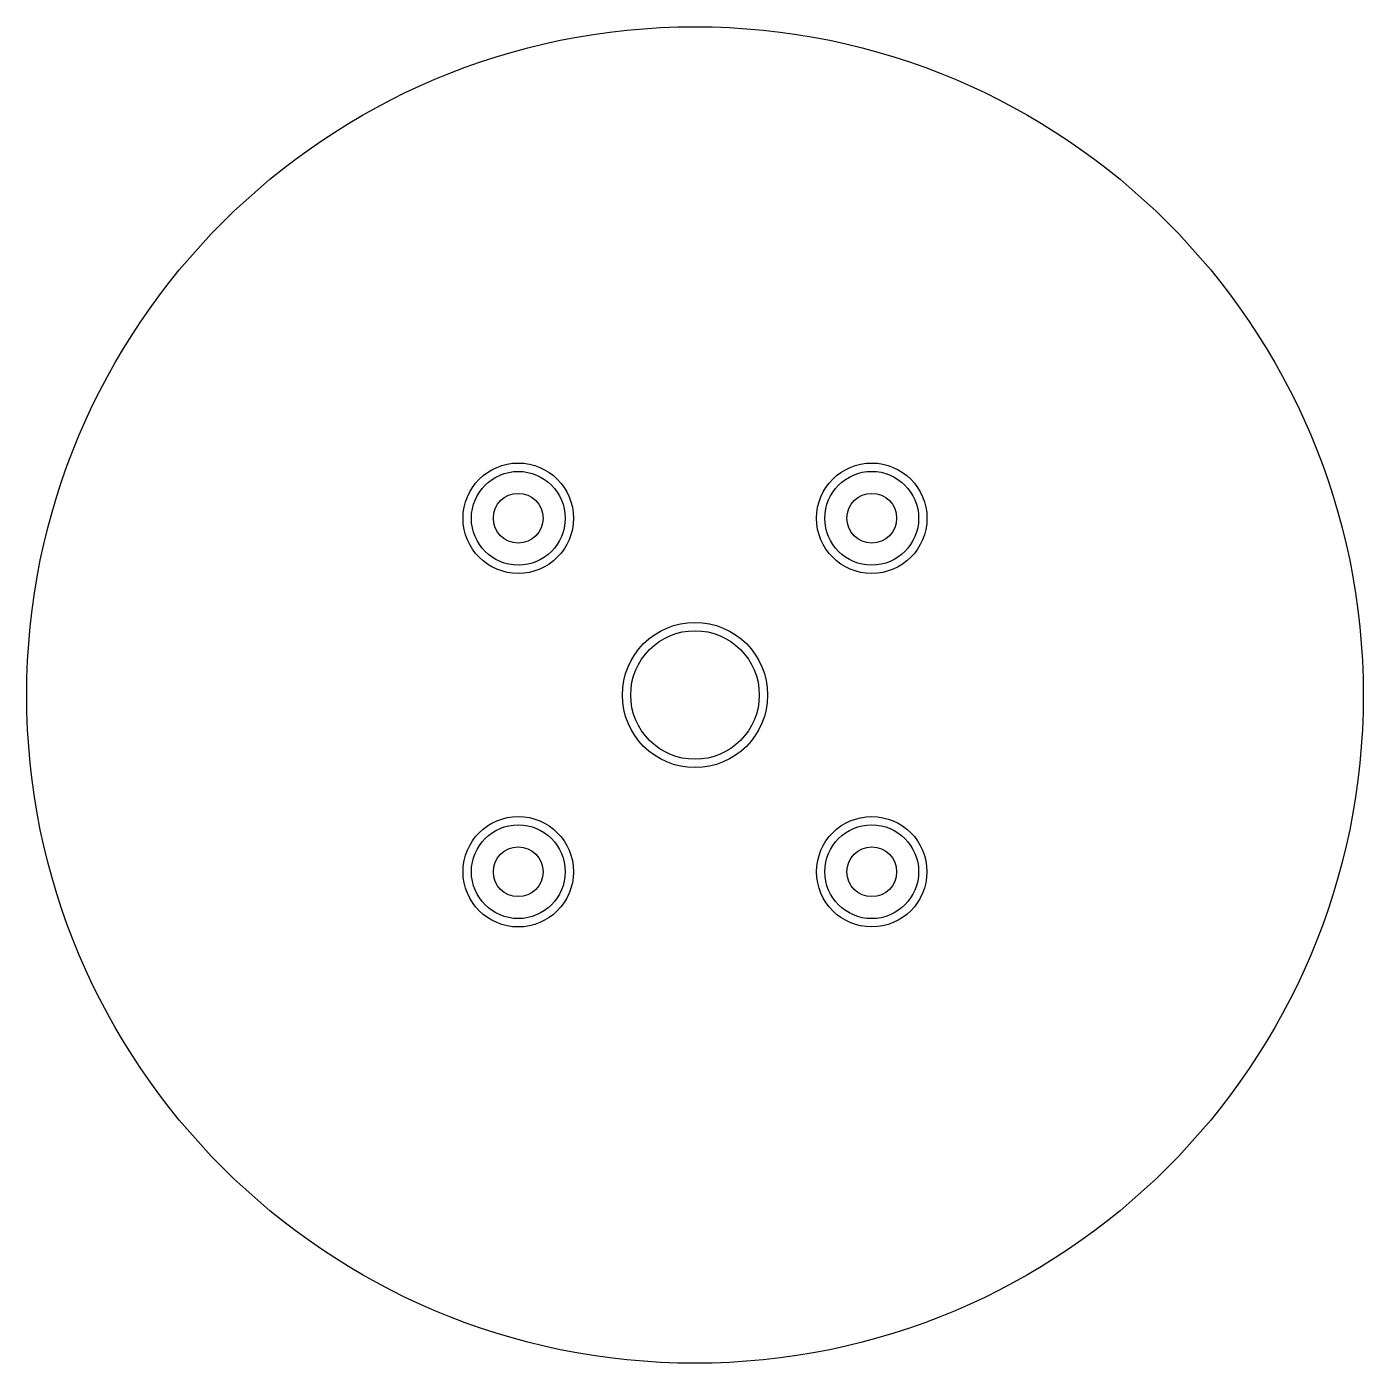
# Model space of a CAD drawing. Header units: inches. Extents: x -2.01 to 2.01, y -2.01 to 2.01.
import ezdxf

# ---------------------------------------------------------------- set-up
doc = ezdxf.new("R2010")
doc.units = ezdxf.units.IN
doc.header["$MEASUREMENT"] = 0

msp = doc.modelspace()

# ---------------------------------------------------------------- linework, layer by layer
at = {"color": 7, "linetype": 'Continuous', "lineweight": 25}
for centre, radius in [((0, 0), 2.005), ((-0.5303, 0.5303), 0.1657), ((0.5303, 0.5303), 0.1657), ((-0.5303, 0.5303), 0.1406), ((0.5303, 0.5303), 0.1407), ((-0.5303, 0.5303), 0.0747), ((0.5303, 0.5303), 0.0747), ((0, 0), 0.218), ((0, 0), 0.193), ((-0.5303, -0.5303), 0.1657), ((-0.5303, -0.5303), 0.1406), ((0.5303, -0.5303), 0.1656), ((0.5303, -0.5303), 0.1407), ((-0.5303, -0.5303), 0.0747), ((0.5303, -0.5303), 0.0747)]:
    msp.add_circle(centre, radius, dxfattribs=at)

doc.saveas('drawing.dxf')
